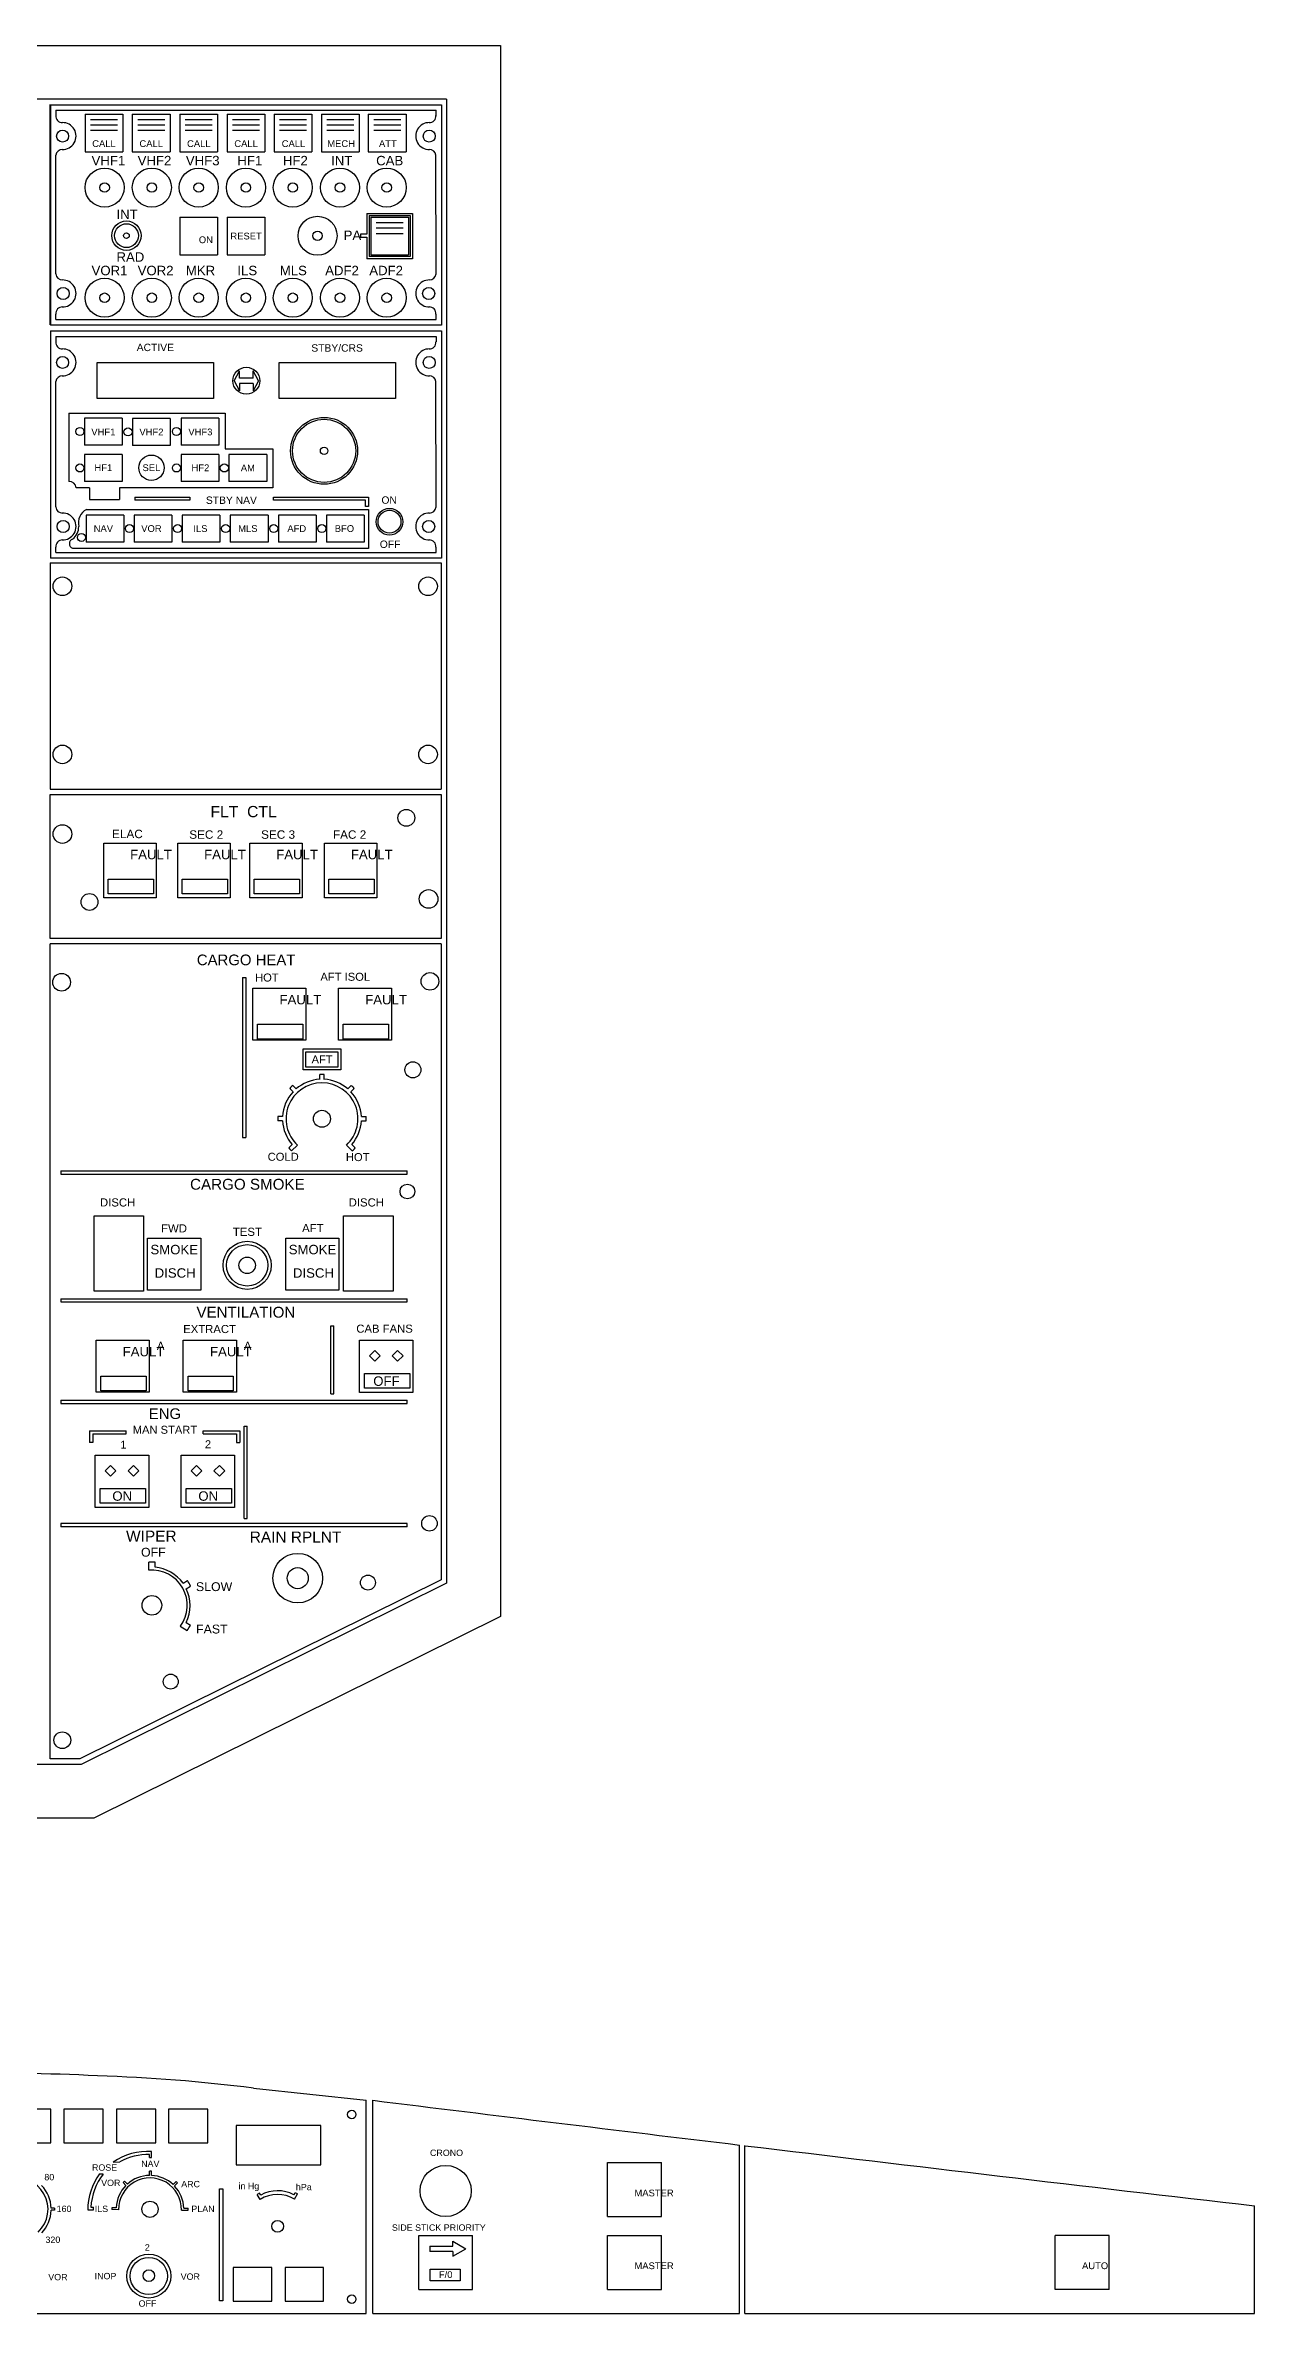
# Model space of a CAD drawing. Extents: x -28 to 311, y -2 to 142.
# Drawn here: x 105.88 to 123.53, y 45.12 to 78.24 of the extents above; entities that cross this region are included whole.
import ezdxf
from ezdxf.enums import TextEntityAlignment as Align

# ---------------------------------------------------------------- set-up
doc = ezdxf.new("R2010")
doc.units = 0
doc.header["$MEASUREMENT"] = 0
doc.layers.get('0').update_dxf_attribs({"linetype": 'CONTINUOUS'})
doc.styles.add('ARIAL', font='arial.ttf', dxfattribs={"height": 3.5})
doc.styles.add('BOBCAD_DEFAULT_FNT', font='ARIAL.TTF', dxfattribs={"height": 2.359074})
doc.styles.add('HELV_FNT', font='ARIAL.TTF', dxfattribs={"height": 2.359074})

msp = doc.modelspace()

# ---------------------------------------------------------------- linework, layer by layer
at = {"color": 5, "linetype": 'CONTINUOUS'}
for p, q in [((86.418, 78.243), (112.521, 78.243)), ((112.521, 78.243), (112.521, 55.3)), ((111.733, 77.455), (87.206, 77.455)), ((105.948, 74.16), (105.948, 77.377)), ((105.949, 77.376), (111.658, 77.376)), ((105.949, 77.376), (105.949, 74.159)), ((106.029, 77.297), (106.029, 77.219)), ((106.029, 77.297), (111.579, 77.297)), ((106.455, 77.239), (107.006, 77.239)), ((106.455, 77.239), (106.455, 76.688)), ((107.006, 77.239), (107.006, 76.688)), ((107.145, 77.239), (107.145, 76.688)), ((107.145, 77.239), (107.696, 77.239)), ((107.696, 77.239), (107.696, 76.688)), ((107.84, 77.239), (107.84, 76.688)), ((107.84, 77.239), (108.391, 77.239)), ((108.391, 77.239), (108.391, 76.688)), ((108.53, 77.239), (108.53, 76.688)), ((108.53, 77.239), (109.081, 77.239)), ((109.081, 77.239), (109.081, 76.688)), ((109.215, 77.239), (109.215, 76.688)), ((109.215, 77.239), (109.766, 77.239)), ((109.766, 77.239), (109.766, 76.688)), ((109.905, 77.239), (109.905, 76.688)), ((109.905, 77.239), (110.456, 77.239)), ((110.456, 77.239), (110.456, 76.688)), ((110.59, 77.239), (110.59, 76.688)), ((110.59, 77.239), (111.141, 77.239)), ((111.141, 77.239), (111.141, 76.688)), ((111.579, 77.21), (111.579, 77.297)), ((111.658, 77.376), (111.658, 74.159)), ((111.733, 77.455), (111.733, 55.788)), ((106.028, 74.904), (106.029, 76.638)), ((106.455, 76.688), (107.006, 76.688)), ((107.145, 76.688), (107.696, 76.688)), ((107.84, 76.688), (108.391, 76.688)), ((108.53, 76.688), (109.081, 76.688)), ((109.215, 76.688), (109.766, 76.688)), ((109.905, 76.688), (110.456, 76.688)), ((110.59, 76.688), (111.141, 76.688)), ((111.579, 74.904), (111.578, 76.638)), ((107.84, 75.734), (108.391, 75.734)), ((107.84, 75.734), (107.84, 75.183)), ((108.391, 75.734), (108.391, 75.183)), ((108.53, 75.734), (109.081, 75.734)), ((108.53, 75.734), (108.53, 75.183)), ((109.081, 75.734), (109.081, 75.183)), ((110.627, 75.734), (110.627, 75.183)), ((110.627, 75.734), (111.178, 75.734)), ((111.178, 75.734), (111.178, 75.183)), ((107.84, 75.183), (108.391, 75.183)), ((108.53, 75.183), (109.081, 75.183)), ((110.627, 75.183), (111.178, 75.183)), ((106.029, 74.241), (106.029, 74.319)), ((106.029, 74.241), (111.579, 74.241)), ((111.579, 74.241), (111.579, 74.319)), ((111.658, 74.159), (105.949, 74.159)), ((105.949, 74.072), (111.658, 74.072)), ((105.949, 74.072), (105.949, 70.756)), ((106.028, 73.993), (106.028, 73.914)), ((106.028, 73.993), (111.579, 73.993)), ((111.579, 73.993), (111.579, 73.914)), ((111.658, 74.072), (111.658, 70.756)), ((106.633, 73.611), (108.331, 73.611)), ((106.633, 73.085), (106.633, 73.611)), ((108.331, 73.611), (108.331, 73.085)), ((109.289, 73.611), (110.986, 73.611)), ((109.289, 73.085), (109.289, 73.611)), ((110.986, 73.611), (110.986, 73.085)), ((106.028, 71.501), (106.029, 73.334)), ((111.579, 71.501), (111.578, 73.334)), ((108.331, 73.085), (106.633, 73.085)), ((110.986, 73.085), (109.289, 73.085)), ((106.216, 72.87), (108.499, 72.87)), ((106.216, 72.87), (106.216, 71.876)), ((106.447, 72.801), (106.447, 72.407)), ((106.998, 72.801), (106.447, 72.801)), ((106.998, 72.801), (106.998, 72.407)), ((107.148, 72.795), (107.148, 72.401)), ((107.7, 72.795), (107.148, 72.795)), ((107.7, 72.795), (107.7, 72.401)), ((107.856, 72.801), (107.856, 72.407)), ((108.407, 72.801), (107.856, 72.801)), ((108.407, 72.801), (108.407, 72.407)), ((108.499, 72.87), (108.499, 72.352)), ((106.998, 72.407), (106.447, 72.407)), ((106.447, 72.268), (106.447, 71.875)), ((106.998, 72.268), (106.447, 72.268)), ((106.998, 72.268), (106.998, 71.875)), ((107.7, 72.401), (107.148, 72.401)), ((108.407, 72.407), (107.856, 72.407)), ((107.856, 72.268), (107.856, 71.875)), ((108.407, 72.268), (107.856, 72.268)), ((108.407, 72.268), (108.407, 71.875)), ((108.499, 72.352), (109.195, 72.352)), ((108.556, 72.268), (108.556, 71.875)), ((109.107, 72.268), (108.556, 72.268)), ((109.107, 72.268), (109.107, 71.875)), ((109.195, 72.352), (109.195, 71.783)), ((106.521, 71.783), (106.326, 71.783)), ((106.998, 71.875), (106.447, 71.875)), ((106.521, 71.783), (106.521, 71.61)), ((106.521, 71.61), (106.956, 71.61)), ((109.195, 71.783), (106.956, 71.783)), ((106.956, 71.783), (106.956, 71.61)), ((108.407, 71.875), (107.856, 71.875)), ((109.107, 71.875), (108.556, 71.875)), ((106.469, 71.384), (106.469, 70.99)), ((107.02, 71.384), (106.469, 71.384)), ((106.475, 71.467), (110.592, 71.467)), ((107.02, 71.384), (107.02, 70.99)), ((107.171, 71.384), (107.171, 70.99)), ((107.722, 71.384), (107.171, 71.384)), ((107.722, 71.384), (107.722, 70.99)), ((107.873, 71.384), (107.873, 70.99)), ((108.424, 71.384), (107.873, 71.384)), ((108.424, 71.384), (108.424, 70.99)), ((108.575, 71.384), (108.575, 70.99)), ((109.126, 71.384), (108.575, 71.384)), ((109.126, 71.384), (109.126, 70.99)), ((109.277, 71.384), (109.277, 70.99)), ((109.828, 71.384), (109.277, 71.384)), ((109.828, 71.384), (109.828, 70.99)), ((110.53, 71.384), (109.979, 71.384)), ((109.979, 71.384), (109.979, 70.99)), ((110.53, 71.384), (110.53, 70.99)), ((110.592, 71.467), (110.592, 70.898)), ((106.028, 70.837), (106.028, 70.916)), ((110.592, 70.898), (106.27, 70.898)), ((107.02, 70.99), (106.469, 70.99)), ((107.722, 70.99), (107.171, 70.99)), ((108.424, 70.99), (107.873, 70.99)), ((109.126, 70.99), (108.575, 70.99)), ((109.828, 70.99), (109.277, 70.99)), ((110.53, 70.99), (109.979, 70.99)), ((111.579, 70.837), (111.579, 70.916)), ((105.946, 70.688), (105.946, 67.383)), ((105.946, 70.688), (111.655, 70.688)), ((111.658, 70.756), (105.949, 70.756)), ((106.028, 70.837), (111.579, 70.837)), ((111.655, 70.688), (111.655, 67.383)), ((105.946, 67.383), (111.655, 67.383)), ((105.946, 65.2), (105.946, 67.304)), ((105.946, 67.304), (111.655, 67.304)), ((111.655, 67.304), (111.655, 65.2)), ((106.728, 66.594), (107.494, 66.594)), ((106.728, 65.796), (106.728, 66.594)), ((107.494, 66.594), (107.494, 65.796)), ((107.808, 66.594), (108.574, 66.594)), ((107.808, 65.796), (107.808, 66.594)), ((108.574, 66.594), (108.574, 65.796)), ((108.861, 66.594), (109.627, 66.594)), ((108.861, 65.796), (108.861, 66.594)), ((109.627, 66.594), (109.627, 65.796)), ((109.951, 66.594), (110.717, 66.594)), ((109.951, 65.796), (109.951, 66.594)), ((110.717, 66.594), (110.717, 65.796)), ((107.494, 65.796), (106.728, 65.796)), ((108.574, 65.796), (107.808, 65.796)), ((109.627, 65.796), (108.861, 65.796)), ((110.717, 65.796), (109.951, 65.796)), ((111.655, 65.2), (105.946, 65.2)), ((105.946, 53.22), (105.946, 65.121)), ((111.655, 65.121), (105.946, 65.121)), ((111.655, 65.121), (111.655, 55.837)), ((108.905, 64.474), (109.68, 64.474)), ((108.905, 63.716), (108.905, 64.474)), ((109.68, 64.474), (109.68, 63.716)), ((110.156, 64.474), (110.931, 64.474)), ((110.156, 63.716), (110.156, 64.474)), ((110.931, 64.474), (110.931, 63.716)), ((109.68, 63.716), (108.905, 63.716)), ((110.931, 63.716), (110.156, 63.716)), ((106.586, 61.15), (107.309, 61.15)), ((106.586, 60.052), (106.586, 61.15)), ((107.309, 61.15), (107.309, 60.052)), ((110.229, 61.15), (110.952, 61.15)), ((110.229, 60.052), (110.229, 61.15)), ((110.952, 61.15), (110.952, 60.052)), ((107.367, 60.824), (108.143, 60.824)), ((107.367, 60.066), (107.367, 60.824)), ((108.143, 60.824), (108.143, 60.066)), ((109.387, 60.824), (110.162, 60.824)), ((109.387, 60.066), (109.387, 60.824)), ((110.162, 60.824), (110.162, 60.066)), ((107.309, 60.052), (106.586, 60.052)), ((108.143, 60.066), (107.367, 60.066)), ((110.162, 60.066), (109.387, 60.066)), ((110.952, 60.052), (110.229, 60.052)), ((106.615, 59.334), (107.39, 59.334)), ((106.615, 58.576), (106.615, 59.334)), ((107.39, 59.334), (107.39, 58.576)), ((107.889, 59.334), (108.665, 59.334)), ((107.889, 58.576), (107.889, 59.334)), ((108.665, 59.334), (108.665, 58.576)), ((110.462, 59.334), (111.241, 59.334)), ((110.462, 58.57), (110.462, 59.334)), ((111.241, 59.334), (111.241, 58.57)), ((107.39, 58.576), (106.615, 58.576)), ((108.665, 58.576), (107.889, 58.576)), ((111.241, 58.57), (110.462, 58.57)), ((106.604, 57.656), (107.384, 57.656)), ((106.604, 56.891), (106.604, 57.656)), ((107.384, 57.656), (107.384, 56.891)), ((107.859, 57.656), (108.639, 57.656)), ((107.859, 56.891), (107.859, 57.656)), ((108.639, 57.656), (108.639, 56.891)), ((107.384, 56.891), (106.604, 56.891)), ((108.639, 56.891), (107.859, 56.891)), ((111.655, 55.837), (106.378, 53.22)), ((111.733, 55.788), (106.396, 53.141)), ((112.521, 55.3), (106.581, 52.354)), ((106.396, 53.141), (92.543, 53.141)), ((106.378, 53.22), (105.946, 53.22)), ((106.581, 52.354), (92.359, 52.354)), ((108.913, 48.413), (110.559, 48.236)), ((105.956, 48.108), (105.382, 48.108)), ((105.956, 47.615), (105.956, 48.108)), ((106.72, 48.108), (106.146, 48.108)), ((106.146, 48.108), (106.146, 47.615)), ((106.72, 47.615), (106.72, 48.108)), ((107.49, 48.108), (106.916, 48.108)), ((106.916, 48.108), (106.916, 47.615)), ((107.49, 47.615), (107.49, 48.108)), ((108.247, 48.108), (107.672, 48.108)), ((107.672, 48.108), (107.672, 47.615)), ((108.247, 47.615), (108.247, 48.108)), ((110.559, 45.12), (110.559, 48.236)), ((110.657, 45.12), (110.657, 48.236)), ((109.897, 47.869), (108.659, 47.869)), ((108.659, 47.869), (108.659, 47.292)), ((109.897, 47.292), (109.897, 47.869)), ((105.382, 47.615), (105.956, 47.615)), ((106.146, 47.615), (106.72, 47.615)), ((106.916, 47.615), (107.49, 47.615)), ((107.672, 47.615), (108.247, 47.615)), ((116.011, 45.12), (116.011, 47.582)), ((116.09, 45.12), (116.09, 47.573)), ((108.659, 47.292), (109.897, 47.292)), ((114.082, 46.537), (114.082, 47.325)), ((114.082, 47.325), (114.869, 47.325)), ((114.869, 46.537), (114.869, 47.325)), ((114.082, 46.537), (114.869, 46.537)), ((123.531, 45.12), (123.531, 46.695)), ((111.326, 45.474), (111.326, 46.262)), ((111.326, 46.262), (112.114, 46.262)), ((112.114, 45.474), (112.114, 46.262)), ((114.082, 45.474), (114.082, 46.262)), ((114.082, 46.262), (114.869, 46.262)), ((114.869, 45.474), (114.869, 46.262)), ((120.617, 45.474), (120.617, 46.262)), ((121.405, 46.262), (120.617, 46.262)), ((120.617, 45.474), (120.617, 46.262)), ((121.405, 46.262), (120.617, 46.262)), ((121.405, 45.474), (121.405, 46.262)), ((121.405, 45.474), (121.405, 46.262)), ((109.181, 45.792), (108.619, 45.792)), ((108.619, 45.792), (108.619, 45.3)), ((109.181, 45.3), (109.181, 45.792)), ((109.938, 45.792), (109.376, 45.792)), ((109.376, 45.792), (109.376, 45.3)), ((109.938, 45.3), (109.938, 45.792)), ((111.326, 45.474), (112.114, 45.474)), ((114.082, 45.474), (114.869, 45.474)), ((121.405, 45.474), (120.617, 45.474)), ((121.405, 45.474), (120.617, 45.474)), ((104.448, 45.12), (110.559, 45.12)), ((108.619, 45.3), (109.181, 45.3)), ((109.376, 45.3), (109.938, 45.3)), ((110.657, 45.12), (116.011, 45.12)), ((116.09, 45.12), (123.531, 45.12))]:
    msp.add_line(p, q, dxfattribs=at)
at = {"color": 1, "linetype": 'CONTINUOUS'}
for p, q in [((106.534, 77.16), (106.927, 77.16)), ((106.534, 77.081), (106.927, 77.081)), ((106.534, 77.003), (106.927, 77.003)), ((107.224, 77.16), (107.618, 77.16)), ((107.224, 77.081), (107.618, 77.081)), ((107.224, 77.003), (107.618, 77.003)), ((107.919, 77.16), (108.313, 77.16)), ((107.919, 77.081), (108.313, 77.081)), ((107.919, 77.003), (108.313, 77.003)), ((108.609, 77.16), (109.003, 77.16)), ((108.609, 77.081), (109.003, 77.081)), ((108.609, 77.003), (109.003, 77.003)), ((109.294, 77.16), (109.688, 77.16)), ((109.294, 77.081), (109.688, 77.081)), ((109.294, 77.003), (109.688, 77.003)), ((109.984, 77.16), (110.378, 77.16)), ((109.984, 77.081), (110.378, 77.081)), ((109.984, 77.003), (110.378, 77.003)), ((110.669, 77.16), (111.063, 77.16)), ((110.669, 77.081), (111.063, 77.081)), ((110.669, 77.003), (111.063, 77.003)), ((110.57, 75.79), (111.234, 75.79)), ((110.57, 75.79), (110.57, 75.487)), ((110.604, 75.757), (110.604, 75.16)), ((110.604, 75.757), (111.201, 75.757)), ((110.705, 75.655), (111.099, 75.655)), ((110.705, 75.577), (111.099, 75.577)), ((111.201, 75.757), (111.201, 75.16)), ((111.234, 75.79), (111.234, 75.127)), ((110.57, 75.487), (110.475, 75.487)), ((110.475, 75.487), (110.475, 75.443)), ((110.475, 75.443), (110.57, 75.443)), ((110.57, 75.443), (110.57, 75.127)), ((110.705, 75.498), (111.099, 75.498)), ((111.234, 75.127), (110.57, 75.127)), ((111.201, 75.16), (110.604, 75.16)), ((108.633, 73.345), (108.711, 73.492)), ((108.633, 73.345), (108.711, 73.197)), ((108.711, 73.384), (108.711, 73.492)), ((108.908, 73.384), (108.711, 73.384)), ((108.908, 73.305), (108.711, 73.305)), ((108.711, 73.305), (108.711, 73.197)), ((108.908, 73.384), (108.908, 73.492)), ((108.987, 73.345), (108.908, 73.492)), ((108.987, 73.345), (108.908, 73.197)), ((108.908, 73.305), (108.908, 73.197)), ((107.181, 71.643), (107.983, 71.643)), ((107.181, 71.643), (107.181, 71.603)), ((107.983, 71.603), (107.181, 71.603)), ((107.983, 71.643), (107.983, 71.603)), ((109.205, 71.603), (109.205, 71.643)), ((109.205, 71.643), (110.591, 71.643)), ((110.55, 71.603), (109.205, 71.603)), ((110.55, 71.51), (110.55, 71.603)), ((110.591, 71.643), (110.591, 71.51)), ((110.591, 71.51), (110.55, 71.51)), ((106.793, 66.069), (107.453, 66.069)), ((106.793, 65.853), (106.793, 66.069)), ((107.453, 66.069), (107.453, 65.853)), ((107.872, 66.069), (108.533, 66.069)), ((107.872, 65.853), (107.872, 66.069)), ((108.533, 66.069), (108.533, 65.853)), ((108.926, 66.069), (109.586, 66.069)), ((108.926, 65.853), (108.926, 66.069)), ((109.586, 66.069), (109.586, 65.853)), ((110.015, 66.069), (110.676, 66.069)), ((110.015, 65.853), (110.015, 66.069)), ((110.676, 66.069), (110.676, 65.853)), ((107.453, 65.853), (106.793, 65.853)), ((108.533, 65.853), (107.872, 65.853)), ((109.586, 65.853), (108.926, 65.853)), ((110.676, 65.853), (110.015, 65.853)), ((108.753, 64.632), (108.753, 62.295)), ((108.753, 64.632), (108.8, 64.632)), ((108.8, 64.632), (108.8, 62.295)), ((108.974, 63.95), (109.635, 63.95)), ((108.974, 63.733), (108.974, 63.95)), ((109.635, 63.95), (109.635, 63.733)), ((110.225, 63.95), (110.885, 63.95)), ((110.225, 63.733), (110.225, 63.95)), ((110.885, 63.95), (110.885, 63.733)), ((109.635, 63.733), (108.974, 63.733)), ((110.885, 63.733), (110.225, 63.733)), ((109.637, 63.588), (110.187, 63.588)), ((109.637, 63.281), (109.637, 63.588)), ((110.187, 63.281), (109.637, 63.281)), ((109.678, 63.547), (110.146, 63.547)), ((109.678, 63.323), (109.678, 63.547)), ((110.146, 63.323), (109.678, 63.323)), ((110.146, 63.547), (110.146, 63.323)), ((110.187, 63.588), (110.187, 63.281)), ((109.493, 62.961), (109.444, 63.012)), ((109.537, 63.003), (109.488, 63.054)), ((109.884, 63.144), (109.884, 63.214)), ((109.945, 63.144), (109.945, 63.214)), ((110.292, 63.003), (110.341, 63.054)), ((110.336, 62.961), (110.385, 63.012)), ((108.753, 62.295), (108.8, 62.295)), ((109.339, 62.6), (109.269, 62.6)), ((109.339, 62.539), (109.269, 62.539)), ((110.489, 62.6), (110.559, 62.6)), ((110.489, 62.539), (110.559, 62.539)), ((109.48, 62.192), (109.429, 62.143)), ((109.558, 62.183), (109.471, 62.099)), ((110.27, 62.183), (110.357, 62.099)), ((110.349, 62.192), (110.4, 62.143)), ((106.101, 61.806), (106.101, 61.757)), ((106.101, 61.806), (111.157, 61.806)), ((106.101, 61.757), (111.157, 61.757)), ((111.157, 61.757), (111.157, 61.806)), ((106.101, 59.941), (111.157, 59.941)), ((106.101, 59.941), (106.101, 59.893)), ((106.101, 59.893), (111.157, 59.893)), ((111.157, 59.893), (111.157, 59.941)), ((110.041, 58.553), (110.041, 59.546)), ((110.041, 59.546), (110.089, 59.546)), ((110.089, 58.553), (110.089, 59.546)), ((110.685, 59.184), (110.606, 59.105)), ((110.606, 59.105), (110.685, 59.027)), ((110.685, 59.184), (110.763, 59.105)), ((110.763, 59.105), (110.685, 59.027)), ((111.018, 59.184), (110.94, 59.105)), ((110.94, 59.105), (111.018, 59.027)), ((111.018, 59.184), (111.097, 59.105)), ((111.097, 59.105), (111.018, 59.027)), ((106.684, 58.81), (107.345, 58.81)), ((106.684, 58.593), (106.684, 58.81)), ((107.345, 58.81), (107.345, 58.593)), ((107.959, 58.81), (108.619, 58.81)), ((107.959, 58.593), (107.959, 58.81)), ((108.619, 58.81), (108.619, 58.593)), ((110.535, 58.849), (111.195, 58.849)), ((110.535, 58.633), (110.535, 58.849)), ((111.195, 58.633), (110.535, 58.633)), ((111.195, 58.849), (111.195, 58.633)), ((106.101, 58.458), (111.157, 58.458)), ((106.101, 58.458), (106.101, 58.412)), ((106.101, 58.412), (111.157, 58.412)), ((107.345, 58.593), (106.684, 58.593)), ((108.619, 58.593), (107.959, 58.593)), ((110.041, 58.553), (110.089, 58.553)), ((111.157, 58.412), (111.157, 58.458)), ((106.522, 58.012), (107.055, 58.012)), ((106.522, 58.012), (106.522, 57.842)), ((107.055, 57.965), (107.055, 58.012)), ((108.177, 57.965), (108.177, 58.012)), ((108.177, 58.012), (108.713, 58.012)), ((108.713, 58.012), (108.713, 57.842)), ((108.777, 56.731), (108.777, 58.077)), ((108.777, 58.077), (108.823, 58.077)), ((108.823, 56.731), (108.823, 58.077)), ((106.569, 57.842), (106.522, 57.842)), ((106.569, 57.965), (106.569, 57.842)), ((106.569, 57.965), (107.055, 57.965)), ((108.177, 57.965), (108.666, 57.965)), ((108.666, 57.965), (108.666, 57.842)), ((108.666, 57.842), (108.713, 57.842)), ((106.827, 57.506), (106.749, 57.427)), ((106.749, 57.427), (106.827, 57.349)), ((106.827, 57.506), (106.906, 57.427)), ((106.906, 57.427), (106.827, 57.349)), ((107.161, 57.506), (107.082, 57.427)), ((107.082, 57.427), (107.161, 57.349)), ((107.161, 57.506), (107.24, 57.427)), ((107.24, 57.427), (107.161, 57.349)), ((108.082, 57.506), (108.004, 57.427)), ((108.004, 57.427), (108.082, 57.349)), ((108.082, 57.506), (108.161, 57.427)), ((108.161, 57.427), (108.082, 57.349)), ((108.416, 57.506), (108.337, 57.427)), ((108.337, 57.427), (108.416, 57.349)), ((108.416, 57.506), (108.495, 57.427)), ((108.495, 57.427), (108.416, 57.349)), ((106.677, 57.171), (107.338, 57.171)), ((106.677, 56.954), (106.677, 57.171)), ((107.338, 57.171), (107.338, 56.954)), ((107.932, 57.171), (108.593, 57.171)), ((107.932, 56.954), (107.932, 57.171)), ((108.593, 57.171), (108.593, 56.954)), ((111.157, 56.66), (106.101, 56.66)), ((106.101, 56.66), (106.101, 56.607)), ((107.338, 56.954), (106.677, 56.954)), ((108.593, 56.954), (107.932, 56.954)), ((108.777, 56.731), (108.823, 56.731)), ((111.157, 56.607), (111.157, 56.66)), ((111.157, 56.607), (106.101, 56.607)), ((107.385, 55.977), (107.385, 56.093)), ((107.477, 56.018), (107.477, 56.093)), ((107.885, 55.785), (107.949, 55.824)), ((107.932, 55.706), (107.996, 55.744)), ((107.846, 55.157), (107.945, 55.096)), ((107.929, 55.214), (107.993, 55.175)), ((107.397, 47.401), (107.397, 47.442)), ((107.397, 47.401), (107.426, 47.401)), ((107.426, 47.401), (107.426, 47.487)), ((106.664, 47.16), (106.72, 47.159)), ((106.863, 47.33), (106.961, 47.337)), ((107.052, 46.992), (107.009, 47.036)), ((107.073, 47.011), (107.03, 47.056)), ((107.395, 47.138), (107.395, 47.2)), ((107.423, 47.138), (107.424, 47.2)), ((107.741, 47.004), (107.785, 47.048)), ((107.761, 46.984), (107.805, 47.028)), ((108.417, 46.941), (108.465, 46.941)), ((108.417, 45.308), (108.417, 46.941)), ((108.465, 46.941), (108.465, 45.308)), ((109.003, 46.878), (108.968, 46.859)), ((109.013, 46.786), (108.968, 46.859)), ((109.02, 46.852), (109.003, 46.878)), ((109.506, 46.856), (109.524, 46.888)), ((109.514, 46.79), (109.559, 46.869)), ((109.524, 46.888), (109.559, 46.869)), ((106.009, 46.659), (105.959, 46.659)), ((106.009, 46.63), (105.959, 46.63)), ((106.009, 46.659), (106.009, 46.63)), ((106.495, 46.634), (106.576, 46.634)), ((106.541, 46.673), (106.576, 46.673)), ((106.576, 46.634), (106.576, 46.673)), ((106.944, 46.638), (106.847, 46.639)), ((106.909, 46.666), (106.848, 46.667)), ((107.861, 46.632), (107.958, 46.632)), ((107.896, 46.661), (107.958, 46.661)), ((111.488, 46.106), (111.824, 46.106)), ((111.488, 46.106), (111.488, 46.027)), ((111.824, 46.106), (111.824, 46.176)), ((111.824, 46.176), (112.012, 46.067)), ((111.824, 45.957), (112.012, 46.067)), ((111.824, 46.027), (111.488, 46.027)), ((111.493, 45.769), (111.933, 45.769)), ((111.493, 45.598), (111.493, 45.769)), ((111.824, 46.027), (111.824, 45.957)), ((111.933, 45.769), (111.933, 45.598)), ((111.933, 45.598), (111.493, 45.598)), ((108.465, 45.308), (108.417, 45.308))]:
    msp.add_line(p, q, dxfattribs=at)
at = {"color": 7, "linetype": 'CONTINUOUS'}
for centre, radius in [((106.127, 76.918), 0.0879), ((111.48, 76.918), 0.0879), ((106.136, 74.62), 0.0879), ((111.472, 74.62), 0.0879), ((106.127, 73.613), 0.0879), ((111.48, 73.613), 0.0879), ((106.135, 71.217), 0.0879), ((111.472, 71.217), 0.0879), ((106.125, 70.344), 0.136), ((111.463, 70.344), 0.136), ((106.125, 67.889), 0.136), ((111.463, 67.889), 0.136), ((111.146, 66.963), 0.123), ((106.125, 66.726), 0.136), ((106.52, 65.734), 0.123), ((111.47, 65.778), 0.136), ((106.112, 64.562), 0.129), ((111.491, 64.575), 0.129), ((111.241, 63.283), 0.117), ((111.161, 61.506), 0.107), ((111.483, 56.66), 0.113), ((110.585, 55.795), 0.109), ((107.706, 54.349), 0.109), ((106.123, 53.493), 0.122), ((110.348, 48.029), 0.0625), ((110.348, 45.331), 0.0625)]:
    msp.add_circle(centre, radius, dxfattribs=at)
at = {"color": 5, "linetype": 'CONTINUOUS'}
for centre, radius in [((106.741, 76.166), 0.285), ((106.741, 76.166), 0.0692), ((107.43, 76.166), 0.285), ((107.43, 76.166), 0.0692), ((108.114, 76.166), 0.285), ((108.114, 76.166), 0.0692), ((108.803, 76.166), 0.285), ((108.803, 76.166), 0.0692), ((109.488, 76.166), 0.285), ((109.488, 76.166), 0.0692), ((110.177, 76.166), 0.285), ((110.177, 76.166), 0.0692), ((110.859, 76.166), 0.285), ((110.859, 76.166), 0.0692), ((109.849, 75.462), 0.285), ((109.849, 75.462), 0.0692), ((107.059, 75.464), 0.0412), ((106.741, 74.558), 0.285), ((106.741, 74.558), 0.0692), ((107.43, 74.558), 0.285), ((107.43, 74.558), 0.0692), ((108.114, 74.558), 0.285), ((108.114, 74.558), 0.0692), ((108.803, 74.558), 0.285), ((108.803, 74.558), 0.0692), ((109.488, 74.558), 0.285), ((109.488, 74.558), 0.0692), ((110.177, 74.558), 0.285), ((110.177, 74.558), 0.0692), ((110.859, 74.558), 0.285), ((110.859, 74.558), 0.0692), ((108.81, 73.345), 0.197), ((106.38, 72.604), 0.0591), ((107.082, 72.598), 0.0591), ((107.789, 72.604), 0.0591), ((107.424, 72.075), 0.185), ((109.945, 72.322), 0.0548), ((106.38, 72.072), 0.0591), ((107.789, 72.072), 0.0591), ((108.489, 72.072), 0.0591), ((107.104, 71.187), 0.0591), ((107.806, 71.187), 0.0591), ((108.508, 71.187), 0.0591), ((109.21, 71.187), 0.0591), ((109.912, 71.187), 0.0591), ((106.402, 71.057), 0.0591), ((109.914, 62.569), 0.124), ((108.822, 60.428), 0.12), ((109.56, 55.86), 0.362), ((109.56, 55.86), 0.154), ((107.431, 55.463), 0.144), ((111.72, 46.911), 0.374), ((107.403, 46.644), 0.118), ((107.403, 46.644), 0.118), ((109.266, 46.395), 0.0863), ((107.386, 45.674), 0.0849)]:
    msp.add_circle(centre, radius, dxfattribs=at)
at = {"color": 1, "linetype": 'CONTINUOUS'}
for centre, radius in [((107.059, 75.464), 0.215), ((107.059, 75.464), 0.174), ((109.945, 72.322), 0.489), ((109.945, 72.322), 0.461), ((110.9, 71.287), 0.195), ((110.9, 71.287), 0.167), ((108.822, 60.428), 0.351), ((108.822, 60.428), 0.302), ((107.386, 45.669), 0.321), ((107.386, 45.669), 0.272)]:
    msp.add_circle(centre, radius, dxfattribs=at)
at = {"color": 5, "linetype": 'CONTINUOUS'}
for centre, radius, start, end in [((106.123, 77.21), 0.0951, 174.548, 272.2397), ((111.484, 77.21), 0.0951, 267.7603, 5.452), ((106.127, 76.918), 0.197, 268.5406, 91.4594), ((111.48, 76.918), 0.197, 88.5406, 271.4594), ((106.123, 76.626), 0.0951, 87.7603, 172.3611), ((111.484, 76.626), 0.0951, 7.6389, 92.2397), ((106.123, 74.912), 0.0951, 184.1178, 272.4616), ((111.484, 74.912), 0.0951, 267.5384, 355.8822), ((106.127, 74.62), 0.197, 268.5406, 91.4594), ((111.48, 74.62), 0.197, 88.5406, 271.4594), ((106.123, 74.328), 0.0951, 87.7603, 185.452), ((111.484, 74.328), 0.0951, 354.548, 92.2397), ((106.123, 73.905), 0.0951, 174.548, 272.2397), ((111.484, 73.905), 0.0951, 267.7603, 5.452), ((106.127, 73.613), 0.197, 268.5406, 91.4594), ((111.48, 73.613), 0.197, 88.5406, 271.4594), ((106.123, 73.321), 0.0951, 87.7603, 172.3611), ((111.484, 73.321), 0.0951, 7.6389, 92.2397), ((106.219, 71.767), 0.109, 8.3527, 91.5123), ((106.123, 71.509), 0.0951, 184.1178, 272.4616), ((106.127, 71.217), 0.197, 268.5406, 91.4594), ((106.127, 71.217), 0.236, 308.3746, 0), ((106.587, 71.267), 0.229, 119.1254, 192.5647), ((111.48, 71.217), 0.197, 88.5406, 271.4594), ((111.484, 71.509), 0.0951, 267.5384, 355.8822), ((106.123, 70.925), 0.0951, 87.7603, 185.452), ((106.298, 70.965), 0.0717, 110.0266, 247.0887), ((111.484, 70.925), 0.0951, 354.548, 92.2397), ((105.078, 15.301), 33.329, 87.3198, 91.0828), ((105.825, 23.775), 24.831, 82.8566, 88.1247), ((311.424, 1670.44), 1634.581, 262.944823, 263.133898), ((311.424, 1670.44), 1634.581, 263.136678, 263.399311)]:
    msp.add_arc(centre, radius, start, end, dxfattribs=at)
at = {"color": 1, "linetype": 'CONTINUOUS'}
for centre, radius, start, end in [((109.914, 62.569), 0.576, 137.0986, 176.957), ((109.914, 62.569), 0.525, 312.6637, 227.3363), ((109.914, 62.569), 0.646, 131.3446, 136.7666), ((109.914, 62.569), 0.576, 92.9984, 131.0126), ((109.914, 62.569), 0.646, 87.2444, 92.6664), ((109.914, 62.569), 0.576, 48.9874, 86.9124), ((109.914, 62.569), 0.576, 3.043, 42.9014), ((109.914, 62.569), 0.646, 43.2334, 48.6554), ((109.914, 62.569), 0.646, 177.289, 182.711), ((109.914, 62.569), 0.576, 183.043, 220.9602), ((109.914, 62.569), 0.576, 319.0398, 356.957), ((109.914, 62.569), 0.646, 357.289, 2.711), ((109.914, 62.569), 0.646, 221.2922, 226.7142), ((109.914, 62.569), 0.646, 313.2858, 318.7078), ((107.431, 55.463), 0.632, 85.8206, 94.1794), ((107.431, 55.463), 0.516, 323.5468, 95.1174), ((107.431, 55.463), 0.557, 35.372, 85.2573), ((107.431, 55.463), 0.557, 333.4069, 25.8867), ((107.431, 55.463), 0.632, 26.4499, 34.8087), ((107.431, 55.463), 0.632, 324.4848, 332.8436), ((107.375, 46.583), 0.906, 86.724, 124.3975), ((107.375, 46.583), 0.86, 88.4776, 118.7309), ((105.455, 46.644), 0.459, 313.2279, 181.5433), ((107.4, 46.632), 0.906, 144.3759, 179.8977), ((107.4, 46.632), 0.86, 142.2336, 177.2953), ((107.403, 46.644), 0.458, 358.453, 180.8587), ((107.403, 46.644), 0.556, 132.1752, 135.1147), ((107.403, 46.644), 0.494, 90.9207, 131.9666), ((107.403, 46.644), 0.556, 87.8211, 90.7606), ((107.403, 46.644), 0.494, 46.7142, 87.6124), ((107.403, 46.644), 0.556, 43.6146, 46.5541), ((105.455, 46.644), 0.505, 1.6475, 43.5245), ((107.403, 46.644), 0.494, 135.2748, 177.4398), ((107.403, 46.644), 0.494, 1.8719, 43.4059), ((109.266, 46.395), 0.466, 57.8578, 122.9719), ((109.266, 46.395), 0.519, 62.5288, 118.4202), ((105.455, 46.644), 0.505, 316.6445, 358.4105), ((107.403, 46.644), 0.556, 177.6485, 180.588), ((107.403, 46.644), 0.556, 358.7237, 1.6632)]:
    msp.add_arc(centre, radius, start, end, dxfattribs=at)

# ---------------------------------------------------------------- texts
at = {"color": 1}
for s, style, p in [('CALL', 'ARIAL', (106.731, 76.808)), ('CALL', 'ARIAL', (107.421, 76.808)), ('CALL', 'ARIAL', (108.116, 76.808)), ('CALL', 'ARIAL', (108.806, 76.808)), ('CALL', 'ARIAL', (109.498, 76.808)), ('MECH', 'ARIAL', (110.193, 76.808)), ('ATT', 'ARIAL', (110.876, 76.808)), ('RESET', 'ARIAL', (108.806, 75.458)), ('VHF1', 'ARIAL', (106.722, 72.598)), ('VHF2', 'ARIAL', (107.424, 72.598)), ('VHF3', 'ARIAL', (108.139, 72.598)), ('HF1', 'ARIAL', (106.722, 72.076)), ('SEL', 'ARIAL', (107.424, 72.075)), ('HF2', 'ARIAL', (108.139, 72.074)), ('AM', 'ARIAL', (108.832, 72.072)), ('NAV', 'ARIAL', (106.722, 71.187)), ('VOR', 'ARIAL', (107.424, 71.187)), ('ILS', 'ARIAL', (108.139, 71.187)), ('MLS', 'ARIAL', (108.832, 71.187)), ('AFD', 'ARIAL', (109.546, 71.187)), ('BFO', 'ARIAL', (110.242, 71.187)), ('F/0', 'HELV_FNT', (111.72, 45.69))]:
    msp.add_text(s, height=0.0984, dxfattribs=dict(at, style=style)).set_placement(p, align=Align.MIDDLE_CENTER)
for s, height, style, p in [('VHF1', 0.1377, 'ARIAL', (106.55, 76.629)), ('VHF2', 0.1377, 'ARIAL', (107.223, 76.629)), ('VHF3', 0.1377, 'ARIAL', (107.927, 76.629)), ('HF1', 0.1377, 'ARIAL', (108.679, 76.629)), ('HF2', 0.1377, 'ARIAL', (109.344, 76.629)), ('INT', 0.1377, 'ARIAL', (110.048, 76.629)), ('CAB', 0.1377, 'ARIAL', (110.705, 76.629)), ('INT', 0.1377, 'ARIAL', (106.914, 75.846)), ('PA', 0.1377, 'ARIAL', (110.23, 75.538)), ('RAD', 0.1377, 'ARIAL', (106.914, 75.221)), ('VOR1', 0.1377, 'ARIAL', (106.55, 75.024)), ('VOR2', 0.1377, 'ARIAL', (107.223, 75.024)), ('MKR', 0.1377, 'ARIAL', (107.927, 75.024)), ('ILS', 0.1377, 'ARIAL', (108.679, 75.024)), ('MLS', 0.1377, 'ARIAL', (109.298, 75.024)), ('ADF2', 0.1377, 'ARIAL', (109.961, 75.024)), ('ADF2', 0.1377, 'ARIAL', (110.605, 75.024)), ('ACTIVE', 0.1078, 'ARIAL', (107.209, 73.886)), ('STBY/CRS', 0.1078, 'ARIAL', (109.758, 73.878)), ('STBY NAV', 0.1078, 'ARIAL', (108.219, 71.655)), ('ON', 0.1078, 'ARIAL', (110.782, 71.657)), ('OFF', 0.1078, 'ARIAL', (110.758, 71.012)), ('FLT  CTL', 0.164, 'ARIAL', (108.286, 67.136)), ('SEC 2', 0.123, 'ARIAL', (107.976, 66.78)), ('SEC 3', 0.123, 'ARIAL', (109.025, 66.78)), ('FAC 2', 0.123, 'ARIAL', (110.074, 66.78)), ('CARGO HEAT', 0.1558, 'ARIAL', (108.087, 64.966)), ('AFT', 0.1169, 'ARIAL', (109.762, 63.493)), ('COLD', 0.1169, 'ARIAL', (109.121, 62.072)), ('HOT', 0.1169, 'ARIAL', (110.263, 62.067)), ('CARGO SMOKE', 0.1586, 'ARIAL', (107.988, 61.691)), ('DISCH', 0.1189, 'ARIAL', (106.672, 61.406)), ('DISCH', 0.1189, 'ARIAL', (110.303, 61.406)), ('FWD', 0.1189, 'ARIAL', (107.565, 61.027)), ('TEST', 0.1189, 'ARIAL', (108.613, 60.977)), ('AFT', 0.1189, 'ARIAL', (109.624, 61.032)), ('DISCH', 0.1378, 'ARIAL', (107.471, 60.385)), ('DISCH', 0.1378, 'ARIAL', (109.49, 60.385)), ('VENTILATION', 0.15748, 'ARIAL', (108.082, 59.822)), ('EXTRACT', 0.1181, 'ARIAL', (107.888, 59.557)), ('CAB FANS', 0.1181, 'ARIAL', (110.415, 59.562)), ('ENG', 0.1553, 'ARIAL', (107.386, 58.339)), ('MAN START', 0.1165, 'ARIAL', (107.151, 58.085)), ('1', 0.116, 'ARIAL', (106.97, 57.867)), ('2', 0.116, 'ARIAL', (108.205, 57.874)), ('WIPER', 0.1611, 'ARIAL', (107.054, 56.554)), ('RAIN RPLNT', 0.1611, 'ARIAL', (108.859, 56.541)), ('OFF', 0.1289, 'ARIAL', (107.272, 56.303)), ('SLOW', 0.1289, 'ARIAL', (108.074, 55.8)), ('FAST', 0.1289, 'ARIAL', (108.076, 55.181)), ('CRONO', 0.0929, 'HELV_FNT', (111.491, 47.515)), ('80', 0.0929, 'BOBCAD_DEFAULT_FNT', (105.861, 47.16)), ('ROSE', 0.0929, 'BOBCAD_DEFAULT_FNT', (106.556, 47.3)), ('VOR', 0.0929, 'BOBCAD_DEFAULT_FNT', (106.69, 47.076)), ('NAV', 0.0929, 'BOBCAD_DEFAULT_FNT', (107.274, 47.354)), ('ARC', 0.0929, 'BOBCAD_DEFAULT_FNT', (107.859, 47.058)), ('in Hg', 0.0929, 'BOBCAD_DEFAULT_FNT', (108.695, 47.03)), ('hPa', 0.0929, 'BOBCAD_DEFAULT_FNT', (109.533, 47.015)), ('160', 0.0929, 'BOBCAD_DEFAULT_FNT', (106.04, 46.697)), ('ILS', 0.0929, 'BOBCAD_DEFAULT_FNT', (106.597, 46.696)), ('PLAN', 0.0929, 'BOBCAD_DEFAULT_FNT', (108.007, 46.696)), ('SIDE STICK PRIORITY', 0.09288, 'HELV_FNT', (110.935, 46.423)), ('320', 0.0929, 'BOBCAD_DEFAULT_FNT', (105.877, 46.245)), ('2', 0.0929, 'BOBCAD_DEFAULT_FNT', (107.328, 46.133)), ('INOP', 0.0929, 'BOBCAD_DEFAULT_FNT', (106.595, 45.715)), ('VOR', 0.0929, 'BOBCAD_DEFAULT_FNT', (105.918, 45.7)), ('VOR', 0.0929, 'BOBCAD_DEFAULT_FNT', (107.851, 45.707)), ('OFF', 0.0929, 'BOBCAD_DEFAULT_FNT', (107.237, 45.314))]:
    msp.add_text(s, height=height, dxfattribs=dict(at, style=style)).set_placement(p, align=Align.TOP_LEFT)
at = {"color": 1, "style": 'ARIAL'}
for s, p in [('SMOKE', (107.757, 60.727)), ('SMOKE', (109.776, 60.727)), ('OFF', (110.855, 58.806)), ('ON', (106.998, 57.128)), ('ON', (108.253, 57.128))]:
    msp.add_text(s, height=0.1378, dxfattribs=at).set_placement(p, align=Align.TOP_CENTER)
at = {"color": 1, "attachment_point": 1}
for s, insert, char_height, style in [('ON\\p\\pVOICE', (108.116, 75.453, 0.039), 0.09843, 'ARIAL'), ('ELAC \\p\\p2', (106.849, 66.789, 0.039), 0.123, 'ARIAL'), ('FAULT\\p\\p\\p\\pOFF', (107.113, 66.496, 0.039), 0.1378, 'ARIAL'), ('FAULT\\p\\p\\p\\pOFF', (108.193, 66.496, 0.039), 0.1378, 'ARIAL'), ('FAULT\\p\\p\\p\\pOFF', (109.246, 66.496, 0.039), 0.1378, 'ARIAL'), ('FAULT\\p\\p\\p\\pOFF', (110.336, 66.496, 0.039), 0.1378, 'ARIAL'), ('HOT \\p\\pAIR', (108.937, 64.689, 0.039), 0.11686, 'ARIAL'), ('AFT ISOL \\p\\pVALVE', (109.891, 64.7, 0.039), 0.11686, 'ARIAL'), ('FAULT\\p\\p\\p\\pOFF', (109.294, 64.377, 0.039), 0.1378, 'ARIAL'), ('FAULT\\p\\p\\p\\pOFF', (110.545, 64.377, 0.039), 0.1378, 'ARIAL'), ('A\\p\\pU\\p\\pT\\p\\pO', (107.504, 59.312, 0.039), 0.11811, 'ARIAL'), ('A\\p\\pU\\p\\pT\\p\\pO', (108.774, 59.312, 0.039), 0.11811, 'ARIAL'), ('FAULT\\p\\p\\p\\pOVRD', (107.004, 59.237, 0.039), 0.1378, 'ARIAL'), ('FAULT\\p\\p\\p\\pOVRD', (108.279, 59.237, 0.039), 0.1378, 'ARIAL'), ('MASTER\\p\\p\\p\\pWARN', (114.476, 46.931, 0.039), 0.09843, 'HELV_FNT'), ('MASTER\\p\\p\\p\\pCAUT', (114.476, 45.868, 0.039), 0.09843, 'HELV_FNT'), ('AUTO\\p\\p\\p\\pLAND', (121.011, 45.868, 0.039), 0.09843, 'HELV_FNT')]:
    msp.add_mtext(s, dxfattribs=dict(at, insert=insert, char_height=char_height, style=style))

doc.saveas('drawing.dxf')
